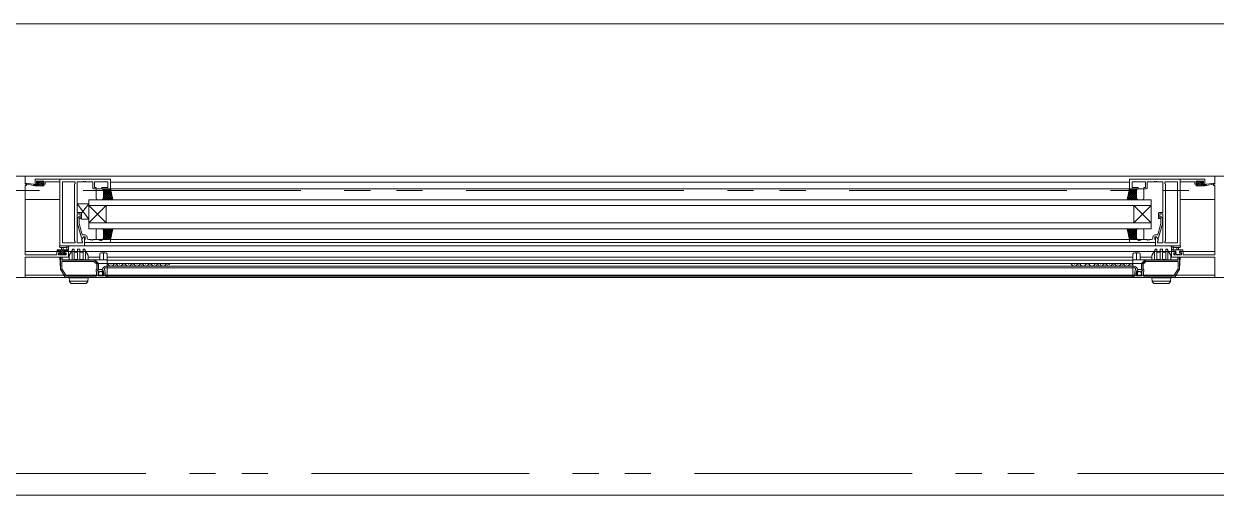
# Model space of a CAD drawing. Units: millimetres at full size. Extents: x -12803 to 120774, y -9413 to 101127.
# Drawn here: x 104524 to 105345, y 19586 to 19911 of the extents above; entities that cross this region are included whole.
import ezdxf

# ---------------------------------------------------------------- set-up
doc = ezdxf.new("R2010")
doc.units = ezdxf.units.MM
doc.header["$LTSCALE"] = 30
doc.linetypes.add('DOUBLE_CHAIN1', pattern=[8.8, 5, -1, 0.6, -0.6, 0.6, -1])
doc.layers.add('0-0_NoName', color=7, linetype='Continuous')
doc.layers.add('2-0_通芯', color=7, linetype='DOUBLE_CHAIN1', lineweight=15)
doc.layers.add('2-A_建具', color=7, linetype='Continuous', lineweight=15)

# ---------------------------------------------------------------- blocks, each defined once
blk = doc.blocks.new('グループ部品-732')
at = {"layer": '2-0_通芯'}
for p, q in [((75524.36, 19796.41), (120774.36, 19796.41)), ((74361.66, 19601.41), (120774.36, 19601.41))]:
    blk.add_line(p, q, dxfattribs=at)
at = {"layer": '2-A_建具'}
for p, q in [((105344.36, 19806.41), (104499.86, 19806.41)), ((104524.36, 19800.91), (104524.36, 19806.41)), ((104530.24, 19800.78), (104524.7, 19801.61)), ((104583.36, 19804.41), (104531.36, 19804.41)), ((104531.36, 19801.11), (104531.36, 19804.41)), ((104532.16, 19802.91), (104532.16, 19801.41)), ((104537.36, 19802.91), (104532.16, 19802.91)), ((104532.16, 19801.41), (104533.26, 19801.41)), ((104533.04, 19802.72), (104532.54, 19802.22)), ((104533.28, 19801.78), (104532.69, 19802.37)), ((104532.76, 19801.71), (104533.09, 19801.71)), ((104533.86, 19802.81), (104533.26, 19802.81)), ((104533.26, 19801.41), (104533.26, 19800.61)), ((104536.8, 19799.61), (104533.6, 19802.81)), ((104535.45, 19799.61), (104533.62, 19801.44)), ((104536.06, 19802.61), (104534.06, 19802.61)), ((104536.05, 19801.71), (104535.15, 19802.61)), ((104535.96, 19801.71), (104536.76, 19801.71)), ((104535.96, 19800.61), (104535.96, 19801.71)), ((104536.76, 19802.81), (104536.26, 19802.81)), ((104536.26, 19801.41), (104537.36, 19801.41)), ((104536.26, 19800.61), (104536.26, 19801.41)), ((104537.06, 19802.05), (104536.29, 19802.81)), ((104537.06, 19802.01), (104537.06, 19802.51)), ((104537.36, 19801.41), (104537.36, 19802.91)), ((104538.16, 19802.48), (104538.16, 19801.11)), ((104548.36, 19802.48), (104538.16, 19802.48)), ((104548.36, 19804.41), (104548.36, 19758.41)), ((104548.36, 19758.41), (104548.36, 19802.48)), ((104550.29, 19802.48), (104558.86, 19802.48)), ((104550.29, 19760.34), (104550.29, 19802.48)), ((104558.86, 19801.41), (104558.43, 19800.98)), ((104558.86, 19802.48), (104558.86, 19801.41)), ((104560.36, 19802.48), (104560.36, 19781.31)), ((104564.4, 19802.48), (104560.36, 19802.48)), ((104565.4, 19802.48), (104565.31, 19802.48)), ((104571.16, 19802.48), (104566.31, 19802.48)), ((104571.16, 19798.11), (104571.16, 19802.48)), ((104572.16, 19802.48), (104572.16, 19798.61)), ((104581.43, 19802.48), (104572.16, 19802.48)), ((104581.43, 19798.61), (104581.43, 19802.48)), ((104583.36, 19802.21), (104583.36, 19804.41)), ((104583.36, 19804.41), (104583.36, 19798.11)), ((104583.36, 19802.21), (104934.36, 19802.21)), ((104934.36, 19802.21), (105285.36, 19802.21)), ((105285.36, 19804.41), (105337.36, 19804.41)), ((105285.36, 19802.21), (105285.36, 19804.41)), ((105285.36, 19804.41), (105285.36, 19798.11)), ((105287.29, 19802.48), (105296.56, 19802.48)), ((105287.29, 19798.61), (105287.29, 19802.48)), ((105296.56, 19802.48), (105296.56, 19798.61)), ((105297.56, 19802.48), (105302.4, 19802.48)), ((105297.56, 19798.11), (105297.56, 19802.48)), ((105303.31, 19802.48), (105303.4, 19802.48)), ((105304.31, 19802.48), (105308.36, 19802.48)), ((105308.36, 19802.48), (105308.36, 19781.31)), ((105309.86, 19802.48), (105309.86, 19801.41)), ((105318.43, 19802.48), (105309.86, 19802.48)), ((105309.86, 19801.41), (105310.29, 19800.98)), ((105318.43, 19760.34), (105318.43, 19802.48)), ((105320.36, 19804.41), (105320.36, 19758.41)), ((105320.36, 19802.48), (105330.56, 19802.48)), ((105320.36, 19758.41), (105320.36, 19802.48)), ((105330.56, 19802.48), (105330.56, 19801.11)), ((105331.36, 19802.91), (105336.56, 19802.91)), ((105331.36, 19801.41), (105331.36, 19802.91)), ((105332.46, 19801.41), (105331.36, 19801.41)), ((105331.66, 19802.05), (105332.42, 19802.81)), ((105331.66, 19802.01), (105331.66, 19802.51)), ((105331.91, 19799.61), (105335.11, 19802.81)), ((105331.96, 19802.81), (105332.46, 19802.81)), ((105332.76, 19801.71), (105331.96, 19801.71)), ((105332.46, 19800.61), (105332.46, 19801.41)), ((105332.66, 19802.61), (105334.66, 19802.61)), ((105332.67, 19801.71), (105333.57, 19802.61)), ((105332.76, 19800.61), (105332.76, 19801.71)), ((105333.26, 19799.61), (105335.09, 19801.44)), ((105334.86, 19802.81), (105335.46, 19802.81)), ((105335.43, 19801.78), (105336.02, 19802.37)), ((105335.46, 19801.41), (105335.46, 19800.61)), ((105336.56, 19801.41), (105335.46, 19801.41)), ((105335.96, 19801.71), (105335.62, 19801.71)), ((105335.67, 19802.72), (105336.17, 19802.22)), ((105336.56, 19802.91), (105336.56, 19801.41)), ((105337.36, 19801.11), (105337.36, 19804.41)), ((105338.47, 19800.78), (105344.01, 19801.61)), ((105344.36, 19806.41), (105368.86, 19806.41)), ((105344.36, 19800.91), (105344.36, 19806.41)), ((104525.36, 19800.91), (104524.36, 19800.91)), ((104524.36, 19799.91), (104525.36, 19799.91)), ((104524.36, 19752.14), (104524.36, 19799.91)), ((104531.36, 19799.61), (104524.6, 19801.02)), ((104525.36, 19799.91), (104525.36, 19800.91)), ((104531.36, 19800.61), (104531.27, 19800.62)), ((104531.36, 19799.61), (104531.36, 19800.61)), ((104533.56, 19800.61), (104531.36, 19800.61)), ((104531.41, 19799.61), (104531.36, 19799.66)), ((104537.06, 19799.61), (104531.36, 19799.61)), ((104532.76, 19799.61), (104531.76, 19800.61)), ((104534.1, 19799.61), (104533.1, 19800.61)), ((104533.56, 19801.25), (104533.56, 19800.61)), ((104537.66, 19800.61), (104535.96, 19800.61)), ((104537.33, 19800.42), (104537.17, 19800.59)), ((104537.36, 19799.91), (104537.36, 19800.31)), ((104558.43, 19800.98), (104558.43, 19761.84)), ((104573.36, 19797.61), (104571.66, 19797.61)), ((104572.16, 19798.61), (104573.36, 19798.61)), ((104573.36, 19798.61), (104573.36, 19797.61)), ((104573.36, 19791.11), (104573.36, 19796.61)), ((104574.36, 19797.61), (104577.36, 19797.61)), ((104577.36, 19798.61), (104581.43, 19798.61)), ((104577.36, 19797.61), (104577.36, 19798.61)), ((104583.36, 19797.61), (104577.36, 19797.61)), ((104578.36, 19790.11), (104578.36, 19797.61)), ((104578.36, 19793.49), (104582.47, 19797.61)), ((104578.36, 19794.91), (104581.06, 19797.61)), ((104578.36, 19796.32), (104579.64, 19797.61)), ((104578.36, 19792.08), (104583.44, 19797.17)), ((104578.36, 19796.61), (104578.36, 19791.11)), ((104578.36, 19796.42), (104584.67, 19790.11)), ((104578.36, 19790.67), (104583.68, 19795.99)), ((104578.36, 19795.01), (104583.26, 19790.11)), ((104578.36, 19793.6), (104581.84, 19790.11)), ((104578.58, 19797.61), (104584.55, 19791.65)), ((104579.21, 19790.11), (104583.92, 19794.81)), ((104580, 19797.61), (104584.2, 19793.41)), ((104580.63, 19790.11), (104584.15, 19793.63)), ((104581.41, 19797.61), (104583.84, 19795.18)), ((104582.83, 19797.61), (104583.49, 19796.95)), ((104934.36, 19797.61), (104582.86, 19797.61)), ((104583.36, 19797.61), (104584.86, 19790.11)), ((105285.86, 19797.61), (104934.36, 19797.61)), ((105285.36, 19797.61), (105283.86, 19790.11)), ((105290.36, 19796.42), (105284.04, 19790.11)), ((105290.13, 19797.61), (105284.16, 19791.65)), ((105288.71, 19797.61), (105284.52, 19793.41)), ((105288.08, 19790.11), (105284.56, 19793.63)), ((105289.5, 19790.11), (105284.8, 19794.81)), ((105287.3, 19797.61), (105284.87, 19795.18)), ((105290.36, 19790.67), (105285.03, 19795.99)), ((105285.89, 19797.61), (105285.22, 19796.95)), ((105290.36, 19792.08), (105285.27, 19797.17)), ((105285.36, 19797.61), (105291.36, 19797.61)), ((105290.36, 19795.01), (105285.46, 19790.11)), ((105290.36, 19793.49), (105286.24, 19797.61)), ((105290.36, 19793.6), (105286.87, 19790.11)), ((105291.36, 19798.61), (105287.29, 19798.61)), ((105290.36, 19794.91), (105287.66, 19797.61)), ((105290.36, 19796.32), (105289.07, 19797.61)), ((105290.36, 19790.11), (105290.36, 19797.61)), ((105290.36, 19796.61), (105290.36, 19791.11)), ((105291.36, 19797.61), (105291.36, 19798.61)), ((105294.36, 19797.61), (105291.36, 19797.61)), ((105295.36, 19798.61), (105295.36, 19797.61)), ((105296.56, 19798.61), (105295.36, 19798.61)), ((105295.36, 19797.61), (105297.06, 19797.61)), ((105295.36, 19791.11), (105295.36, 19796.61)), ((105310.29, 19800.98), (105310.29, 19761.84)), ((105331.06, 19800.61), (105332.76, 19800.61)), ((105331.36, 19799.91), (105331.36, 19800.31)), ((105331.38, 19800.42), (105331.54, 19800.59)), ((105331.66, 19799.61), (105337.35, 19799.61)), ((105334.61, 19799.61), (105335.61, 19800.61)), ((105335.16, 19801.25), (105335.16, 19800.61)), ((105335.16, 19800.61), (105337.35, 19800.61)), ((105335.95, 19799.61), (105336.95, 19800.61)), ((105337.3, 19799.61), (105337.35, 19799.66)), ((105337.35, 19799.61), (105344.11, 19801.02)), ((105337.35, 19800.61), (105337.44, 19800.62)), ((105337.35, 19799.61), (105337.35, 19800.61)), ((105343.36, 19800.91), (105344.36, 19800.91)), ((105343.36, 19799.91), (105343.36, 19800.91)), ((105344.36, 19799.91), (105343.36, 19799.91)), ((105344.36, 19752.14), (105344.36, 19799.91)), ((104524.36, 19790.21), (104548.36, 19790.21)), ((104568.36, 19776.81), (104560.36, 19787.31)), ((104560.36, 19787.31), (104560.36, 19781.31)), ((104568.36, 19787.31), (104560.36, 19787.31)), ((104568.36, 19787.31), (104563.36, 19780.75)), ((104568.36, 19790.11), (104568.36, 19770.11)), ((104568.36, 19790.11), (105300.36, 19790.11)), ((104568.36, 19776.81), (104568.36, 19787.31)), ((104568.36, 19786.11), (105300.36, 19786.11)), ((104580.36, 19774.11), (104568.36, 19786.11)), ((104580.36, 19786.11), (104568.36, 19774.11)), ((104577.36, 19790.11), (104574.36, 19790.11)), ((104578.36, 19792.18), (104580.43, 19790.11)), ((104578.36, 19790.77), (104579.01, 19790.11)), ((104580.36, 19774.11), (104580.36, 19786.11)), ((104582.04, 19790.11), (104584.39, 19792.45)), ((104583.46, 19790.11), (104584.62, 19791.28)), ((105285.26, 19790.11), (105284.09, 19791.28)), ((105286.67, 19790.11), (105284.33, 19792.45)), ((105290.36, 19792.18), (105288.29, 19790.11)), ((105288.36, 19774.11), (105300.36, 19786.11)), ((105288.36, 19786.11), (105300.36, 19774.11)), ((105288.36, 19774.11), (105288.36, 19786.11)), ((105290.36, 19790.77), (105289.7, 19790.11)), ((105291.36, 19790.11), (105294.36, 19790.11)), ((105300.36, 19790.11), (105300.36, 19770.11)), ((105320.36, 19790.21), (105344.36, 19790.21)), ((104560.36, 19781.31), (104563.36, 19781.31)), ((104560.36, 19781.31), (104562.86, 19781.31)), ((104560.36, 19780.31), (104560.36, 19760.34)), ((104562.36, 19780.31), (104560.36, 19780.31)), ((104561.33, 19778.23), (104560.56, 19777.46)), ((104560.56, 19777.46), (104560.56, 19773.51)), ((104561.76, 19776.96), (104562.18, 19777.39)), ((104561.76, 19773.67), (104561.76, 19776.96)), ((104562.36, 19777.11), (104562.36, 19780.31)), ((104563.36, 19777.11), (104562.36, 19777.11)), ((104563.36, 19781.31), (104563.36, 19776.81)), ((104563.36, 19780.81), (104563.36, 19777.11)), ((104563.36, 19776.81), (104568.36, 19776.81)), ((105305.36, 19780.81), (105305.36, 19777.11)), ((105305.36, 19777.11), (105306.36, 19777.11)), ((105308.36, 19781.31), (105305.86, 19781.31)), ((105306.36, 19780.31), (105308.36, 19780.31)), ((105306.36, 19777.11), (105306.36, 19780.31)), ((105306.96, 19776.96), (105306.53, 19777.39)), ((105306.96, 19773.67), (105306.96, 19776.96)), ((105307.38, 19778.23), (105308.16, 19777.46)), ((105308.16, 19777.46), (105308.16, 19773.51)), ((105308.36, 19780.31), (105308.36, 19760.34)), ((104560.56, 19773.51), (104563.16, 19763.78)), ((104563.84, 19765.91), (104561.76, 19773.67)), ((105300.36, 19774.11), (104568.36, 19774.11)), ((104568.36, 19770.11), (105300.36, 19770.11)), ((104573.36, 19769.11), (104573.36, 19763.61)), ((104577.36, 19770.11), (104574.36, 19770.11)), ((104578.36, 19763.8), (104584.67, 19770.11)), ((104578.36, 19765.21), (104583.26, 19770.11)), ((104578.36, 19770.11), (104578.36, 19762.61)), ((104578.36, 19766.62), (104581.84, 19770.11)), ((104578.36, 19768.04), (104580.43, 19770.11)), ((104578.36, 19769.45), (104579.01, 19770.11)), ((104578.36, 19769.55), (104583.68, 19764.23)), ((104578.36, 19763.61), (104578.36, 19769.11)), ((104578.58, 19762.61), (104584.55, 19768.58)), ((104579.21, 19770.11), (104583.92, 19765.41)), ((104580.63, 19770.11), (104584.15, 19766.59)), ((104582.04, 19770.11), (104584.39, 19767.77)), ((104583.36, 19762.61), (104584.86, 19770.11)), ((104583.46, 19770.11), (104584.62, 19768.94)), ((105285.36, 19762.61), (105283.86, 19770.11)), ((105290.36, 19763.8), (105284.04, 19770.11)), ((105285.26, 19770.11), (105284.09, 19768.94)), ((105290.13, 19762.61), (105284.16, 19768.58)), ((105286.67, 19770.11), (105284.33, 19767.77)), ((105288.08, 19770.11), (105284.56, 19766.59)), ((105289.5, 19770.11), (105284.8, 19765.41)), ((105290.36, 19769.55), (105285.03, 19764.23)), ((105290.36, 19765.21), (105285.46, 19770.11)), ((105290.36, 19766.62), (105286.87, 19770.11)), ((105290.36, 19768.04), (105288.29, 19770.11)), ((105290.36, 19769.45), (105289.7, 19770.11)), ((105290.36, 19770.11), (105290.36, 19762.61)), ((105290.36, 19763.61), (105290.36, 19769.11)), ((105291.36, 19770.11), (105294.36, 19770.11)), ((105295.36, 19769.11), (105295.36, 19763.61)), ((105304.88, 19765.91), (105306.96, 19773.67)), ((105308.16, 19773.51), (105305.55, 19763.78)), ((104558.86, 19760.34), (104550.29, 19760.34)), ((104558.43, 19761.84), (104558.86, 19761.41)), ((104558.86, 19761.41), (104558.86, 19760.34)), ((104560.36, 19760.34), (104563.86, 19760.34)), ((104563.43, 19762.65), (104564.56, 19764.61)), ((104563.43, 19761.84), (104563.43, 19762.65)), ((104563.86, 19761.41), (104563.43, 19761.84)), ((104563.65, 19763.41), (104563.86, 19763.41)), ((104565.66, 19765.91), (104563.84, 19765.91)), ((104563.86, 19760.34), (104563.86, 19761.41)), ((104564.56, 19764.61), (104565.86, 19764.61)), ((104565.36, 19764.61), (104565.36, 19758.41)), ((104565.36, 19760.61), (105303.36, 19760.61)), ((104565.86, 19764.61), (104565.86, 19762.81)), ((104567.16, 19763.61), (104567.16, 19764.41)), ((104569.4, 19762.61), (104568.16, 19762.61)), ((104570.4, 19762.61), (104570.31, 19762.61)), ((104570.58, 19762.49), (104570.4, 19762.61)), ((104574.43, 19762.61), (104571.31, 19762.61)), ((104574.36, 19762.61), (104577.36, 19762.61)), ((104576.36, 19761.91), (104574.43, 19762.61)), ((104577.36, 19761.91), (104576.36, 19761.91)), ((104577.36, 19762.61), (104577.36, 19761.91)), ((105291.36, 19762.61), (104577.36, 19762.61)), ((104578.36, 19768.14), (104583.44, 19763.05)), ((104578.36, 19766.73), (104582.47, 19762.61)), ((104578.36, 19765.31), (104581.06, 19762.61)), ((104578.36, 19763.9), (104579.64, 19762.61)), ((104580, 19762.61), (104584.2, 19766.81)), ((104581.41, 19762.61), (104583.84, 19765.04)), ((104582.83, 19762.61), (104583.49, 19763.27)), ((104583.36, 19760.61), (104583.36, 19762.11)), ((105288.71, 19762.61), (105284.52, 19766.81)), ((105287.3, 19762.61), (105284.87, 19765.04)), ((105285.89, 19762.61), (105285.22, 19763.27)), ((105290.36, 19768.14), (105285.27, 19763.05)), ((105285.36, 19760.61), (105285.36, 19762.11)), ((105290.36, 19766.73), (105286.24, 19762.61)), ((105290.36, 19765.31), (105287.66, 19762.61)), ((105290.36, 19763.9), (105289.07, 19762.61)), ((105291.36, 19762.61), (105291.36, 19761.91)), ((105294.36, 19762.61), (105291.36, 19762.61)), ((105291.36, 19761.91), (105292.36, 19761.91)), ((105292.36, 19761.91), (105294.28, 19762.61)), ((105294.28, 19762.61), (105297.4, 19762.61)), ((105298.13, 19762.49), (105298.31, 19762.61)), ((105298.31, 19762.61), (105298.4, 19762.61)), ((105299.31, 19762.61), (105300.56, 19762.61)), ((105301.56, 19763.61), (105301.56, 19764.41)), ((105304.16, 19764.61), (105302.86, 19764.61)), ((105302.86, 19764.61), (105302.86, 19762.81)), ((105303.06, 19765.91), (105304.88, 19765.91)), ((105303.36, 19764.61), (105303.36, 19758.41)), ((105305.29, 19762.65), (105304.16, 19764.61)), ((105305.07, 19763.41), (105304.85, 19763.41)), ((105304.86, 19761.41), (105305.29, 19761.84)), ((105304.86, 19760.34), (105304.86, 19761.41)), ((105308.36, 19760.34), (105304.86, 19760.34)), ((105305.29, 19761.84), (105305.29, 19762.65)), ((105310.29, 19761.84), (105309.86, 19761.41)), ((105309.86, 19761.41), (105309.86, 19760.34)), ((105309.86, 19760.34), (105318.43, 19760.34)), ((104524.36, 19754.41), (104548.56, 19754.41)), ((104546.26, 19752.14), (104524.36, 19752.14)), ((104546.26, 19753.91), (104546.26, 19752.14)), ((104546.46, 19755.31), (104546.46, 19754.71)), ((104546.75, 19754.41), (104547.95, 19755.61)), ((104554.36, 19755.61), (104546.76, 19755.61)), ((104547.46, 19753.61), (104548.56, 19753.61)), ((104547.46, 19752.14), (104547.46, 19753.61)), ((104552.73, 19752.14), (104547.46, 19752.14)), ((104547.56, 19754.61), (104548.86, 19754.61)), ((104547.66, 19752.62), (104548.25, 19753.21)), ((104547.66, 19752.91), (104547.66, 19752.41)), ((104548.86, 19753.21), (104547.96, 19753.21)), ((104547.96, 19752.11), (104548.46, 19752.11)), ((104548.3, 19754.61), (104549.3, 19755.61)), ((104548.36, 19758.41), (104565.36, 19758.41)), ((104548.36, 19758.41), (104934.36, 19758.41)), ((104548.5, 19752.11), (104548.65, 19752.27)), ((104548.56, 19753.61), (104548.56, 19754.41)), ((104548.63, 19757.21), (104552.59, 19757.21)), ((104548.66, 19752.31), (104550.76, 19752.31)), ((104548.69, 19752.31), (104551.99, 19755.61)), ((104548.86, 19753.82), (104550.65, 19755.61)), ((104548.86, 19754.61), (104548.86, 19753.21)), ((104549.46, 19755.61), (104549.56, 19756.75)), ((104550.04, 19752.31), (104551.02, 19753.29)), ((104550.66, 19755.61), (104550.55, 19756.75)), ((104550.96, 19752.11), (104551.56, 19752.11)), ((104551.19, 19752.11), (104552.23, 19753.15)), ((104551.26, 19754.61), (104553.26, 19754.61)), ((104551.26, 19753.67), (104551.26, 19754.61)), ((104551.56, 19754.41), (105314.36, 19754.41)), ((104551.56, 19754.41), (104551.56, 19753.61)), ((104551.56, 19753.61), (104552.73, 19753.61)), ((104552.06, 19753.21), (104551.72, 19753.21)), ((104551.77, 19752.2), (104552.27, 19752.7)), ((104552.34, 19754.61), (104553.34, 19755.61)), ((104552.73, 19753.61), (104552.73, 19752.14)), ((104553.16, 19756.79), (104553.16, 19755.61)), ((104553.49, 19754.41), (104554.36, 19755.28)), ((104554.36, 19754.71), (104554.36, 19757.39)), ((104554.36, 19750.51), (104554.36, 19754.41)), ((104554.86, 19751.68), (104557.36, 19756.01)), ((104556.76, 19754.97), (104556.76, 19748.71)), ((104558.26, 19756.01), (104557.36, 19756.01)), ((104558.26, 19749.01), (104558.26, 19756.01)), ((104560.56, 19753.91), (104558.26, 19753.91)), ((104560.56, 19749.01), (104560.56, 19756.01)), ((104562.16, 19756.01), (104560.56, 19756.01)), ((104562.16, 19749.01), (104562.16, 19756.01)), ((104564.46, 19753.91), (104562.16, 19753.91)), ((104564.46, 19749.01), (104564.46, 19756.01)), ((104565.36, 19756.01), (104564.46, 19756.01)), ((104565.06, 19758.41), (104934.36, 19758.41)), ((104567.86, 19751.68), (104565.36, 19756.01)), ((104565.96, 19748.71), (104565.96, 19754.97)), ((104575.86, 19752.51), (104575.86, 19748.71)), ((104579.86, 19753.51), (104576.86, 19753.51)), ((104578.36, 19753.51), (104578.36, 19748.71)), ((104580.86, 19752.51), (104580.86, 19736.41)), ((104934.36, 19758.41), (105303.66, 19758.41)), ((105320.36, 19758.41), (104934.36, 19758.41)), ((105287.86, 19752.51), (105287.86, 19736.41)), ((105288.86, 19753.51), (105291.86, 19753.51)), ((105290.36, 19753.51), (105290.36, 19748.71)), ((105292.86, 19752.51), (105292.86, 19748.71)), ((105300.86, 19751.68), (105303.36, 19756.01)), ((105302.76, 19748.71), (105302.76, 19754.97)), ((105320.36, 19758.41), (105303.36, 19758.41)), ((105303.36, 19756.01), (105304.26, 19756.01)), ((105304.26, 19749.01), (105304.26, 19756.01)), ((105304.26, 19753.91), (105306.56, 19753.91)), ((105306.56, 19749.01), (105306.56, 19756.01)), ((105306.56, 19756.01), (105308.16, 19756.01)), ((105308.16, 19749.01), (105308.16, 19756.01)), ((105308.16, 19753.91), (105310.46, 19753.91)), ((105310.46, 19749.01), (105310.46, 19756.01)), ((105310.46, 19756.01), (105311.36, 19756.01)), ((105313.86, 19751.68), (105311.36, 19756.01)), ((105311.96, 19754.97), (105311.96, 19748.71)), ((105314.36, 19754.71), (105314.36, 19757.39)), ((105314.36, 19755.61), (105321.96, 19755.61)), ((105317.16, 19754.41), (105314.36, 19754.41)), ((105314.36, 19750.51), (105314.36, 19754.41)), ((105317.46, 19754.61), (105315.46, 19754.61)), ((105315.56, 19756.79), (105315.56, 19755.61)), ((105315.99, 19753.61), (105315.99, 19752.14)), ((105317.16, 19753.61), (105315.99, 19753.61)), ((105315.99, 19752.14), (105321.26, 19752.14)), ((105320.08, 19757.21), (105316.12, 19757.21)), ((105316.94, 19752.2), (105316.44, 19752.7)), ((105316.66, 19753.21), (105316.99, 19753.21)), ((105317.16, 19754.41), (105317.16, 19753.61)), ((105317.76, 19752.11), (105317.16, 19752.11)), ((105317.46, 19753.67), (105317.46, 19754.61)), ((105320.06, 19752.31), (105317.96, 19752.31)), ((105318.06, 19755.61), (105318.16, 19756.75)), ((105319.26, 19755.61), (105319.15, 19756.75)), ((105319.86, 19754.61), (105319.86, 19753.21)), ((105321.16, 19754.61), (105319.86, 19754.61)), ((105319.86, 19753.21), (105320.76, 19753.21)), ((105344.36, 19754.41), (105320.16, 19754.41)), ((105320.16, 19753.61), (105320.16, 19754.41)), ((105321.26, 19753.61), (105320.16, 19753.61)), ((105320.76, 19752.11), (105320.26, 19752.11)), ((105321.06, 19752.91), (105321.06, 19752.41)), ((105321.26, 19752.14), (105321.26, 19753.61)), ((105322.26, 19755.31), (105322.26, 19754.71)), ((105322.46, 19753.91), (105322.46, 19752.14)), ((105322.46, 19752.14), (105344.36, 19752.14)), ((104524.36, 19750.51), (104554.86, 19750.51)), ((104524.36, 19736.41), (104524.36, 19750.51)), ((104548.79, 19742.29), (104548.36, 19750.51)), ((104549.86, 19748.59), (104549.86, 19750.51)), ((104580.86, 19748.71), (104549.86, 19748.71)), ((104553.66, 19748.51), (104553.66, 19748.71)), ((104554.86, 19751.68), (104554.86, 19748.71)), ((104560.56, 19749.01), (104558.26, 19749.01)), ((104562.16, 19749.01), (104564.46, 19749.01)), ((104567.86, 19751.68), (104567.86, 19748.71)), ((104567.86, 19750.51), (104575.86, 19750.51)), ((104574.96, 19746.11), (105293.76, 19746.11)), ((105288.36, 19744.21), (104580.36, 19744.21)), ((104580.86, 19750.51), (105287.86, 19750.51)), ((104580.86, 19748.51), (105287.86, 19748.51)), ((104583.42, 19745.47), (104583.62, 19745.47)), ((104586.42, 19744.71), (104586.62, 19744.71)), ((104589.42, 19745.47), (104589.62, 19745.47)), ((104592.42, 19744.71), (104592.62, 19744.71)), ((104595.42, 19745.47), (104595.62, 19745.47)), ((104598.42, 19744.71), (104598.62, 19744.71)), ((104601.42, 19745.47), (104601.62, 19745.47)), ((104604.42, 19744.71), (104604.62, 19744.71)), ((104607.42, 19745.47), (104607.62, 19745.47)), ((104610.42, 19744.71), (104610.62, 19744.71)), ((104613.42, 19745.47), (104613.62, 19745.47)), ((104616.42, 19744.71), (104616.62, 19744.71)), ((104619.42, 19745.47), (104619.62, 19745.47)), ((104622.42, 19744.71), (104622.62, 19744.71)), ((105247.42, 19745.47), (105247.62, 19745.47)), ((105250.42, 19744.71), (105250.62, 19744.71)), ((105253.42, 19745.47), (105253.62, 19745.47)), ((105256.42, 19744.71), (105256.62, 19744.71)), ((105262.42, 19744.71), (105262.62, 19744.71)), ((105265.42, 19745.47), (105265.62, 19745.47)), ((105268.42, 19744.71), (105268.62, 19744.71)), ((105271.42, 19745.47), (105271.62, 19745.47)), ((105274.42, 19744.71), (105274.62, 19744.71)), ((105277.42, 19745.47), (105277.62, 19745.47)), ((105280.42, 19744.71), (105280.62, 19744.71)), ((105283.42, 19745.47), (105283.62, 19745.47)), ((105286.42, 19744.71), (105286.62, 19744.71)), ((105287.86, 19748.71), (105318.86, 19748.71)), ((105300.86, 19750.51), (105292.86, 19750.51)), ((105300.86, 19751.68), (105300.86, 19748.71)), ((105306.56, 19749.01), (105304.26, 19749.01)), ((105308.16, 19749.01), (105310.46, 19749.01)), ((105313.86, 19751.68), (105313.86, 19748.71)), ((105344.36, 19750.51), (105313.86, 19750.51)), ((105315.06, 19748.51), (105315.06, 19748.71)), ((105318.86, 19748.59), (105318.86, 19750.51)), ((105319.93, 19742.29), (105320.36, 19750.51)), ((105344.36, 19736.41), (105344.36, 19750.51)), ((104469.36, 19736.41), (105344.36, 19736.41)), ((104524.36, 19738.04), (105344.36, 19738.04)), ((104551.77, 19736.91), (104548.92, 19741.84)), ((105315.98, 19736.61), (104552.73, 19736.61)), ((104567.86, 19736.21), (104554.86, 19736.21)), ((104554.86, 19736.21), (104554.97, 19734)), ((104556.76, 19736.41), (104556.76, 19736.21)), ((104557.26, 19736.21), (104557.26, 19736.41)), ((104565.46, 19736.21), (104565.46, 19736.41)), ((104565.96, 19736.21), (104565.96, 19736.41)), ((104567.86, 19736.21), (104567.74, 19734)), ((104573.46, 19741.73), (104573.46, 19740.78)), ((104574.76, 19740.71), (104574.76, 19737.71)), ((104578.56, 19737.71), (104574.76, 19737.71)), ((104574.89, 19741.92), (104577.6, 19741.92)), ((104574.96, 19737.71), (104574.96, 19740.71)), ((104578.05, 19741.18), (104577.81, 19741.12)), ((104577.91, 19740.25), (104578.34, 19740.68)), ((104579.08, 19741.92), (104579.66, 19740.51)), ((105288.26, 19743.21), (104580.46, 19743.21)), ((105289.63, 19741.92), (105289.06, 19740.51)), ((105289.06, 19740.51), (105289.06, 19737.51)), ((105290.8, 19740.25), (105290.37, 19740.68)), ((105290.66, 19741.18), (105290.9, 19741.12)), ((105293.83, 19741.92), (105291.11, 19741.92)), ((105293.76, 19737.71), (105293.76, 19740.71)), ((105295.26, 19741.73), (105295.26, 19740.78)), ((105300.86, 19736.21), (105313.86, 19736.21)), ((105300.86, 19736.21), (105300.97, 19734)), ((105302.76, 19736.21), (105302.76, 19736.41)), ((105303.26, 19736.21), (105303.26, 19736.41)), ((105311.46, 19736.21), (105311.46, 19736.41)), ((105311.96, 19736.41), (105311.96, 19736.21)), ((105313.86, 19736.21), (105313.74, 19734)), ((105316.94, 19736.91), (105319.79, 19741.84)), ((105368.86, 19736.41), (105344.36, 19736.41)), ((104554.99, 19733.91), (104567.72, 19733.91)), ((104555.91, 19732.62), (104555.03, 19733.84)), ((104556.31, 19732.41), (104566.4, 19732.41)), ((104566.81, 19732.62), (104567.68, 19733.84)), ((105313.72, 19733.91), (105300.99, 19733.91)), ((105301.91, 19732.62), (105301.03, 19733.84)), ((105312.4, 19732.41), (105302.31, 19732.41)), ((105312.81, 19732.62), (105313.68, 19733.84)), ((107163.86, 19586.41), (104484.86, 19586.41))]:
    blk.add_line(p, q, dxfattribs=at)
for points in [[(104494.36, 19911.41), (107154.36, 19911.41), (107154.36, 19896.41)], [(104551.87, 19737.11), (104548.86, 19742.33), (104548.86, 19750.51)], [(104549.76, 19750.51), (104549.76, 19748.51), (104572.26, 19748.51), (104574.76, 19746.01), (104574.76, 19741.88), (104574.3, 19741.34)], [(104552.39, 19738.01), (104549.76, 19742.57), (104549.76, 19747.61), (104571.88, 19747.61), (104573.86, 19745.64), (104573.86, 19742.21), (104573.46, 19741.73)], [(104574.96, 19742.12), (104574.96, 19746.11), (104572.36, 19748.71)], [(105293.76, 19742.12), (105293.76, 19746.11), (105296.36, 19748.71)], [(105318.96, 19750.51), (105318.96, 19748.51), (105296.46, 19748.51), (105293.96, 19746.01), (105293.96, 19741.88), (105294.41, 19741.34)], [(105316.33, 19738.01), (105318.96, 19742.57), (105318.96, 19747.61), (105296.83, 19747.61), (105294.86, 19745.64), (105294.86, 19742.21), (105295.26, 19741.73)], [(105316.84, 19737.11), (105319.86, 19742.33), (105319.86, 19750.51)], [(104573.66, 19740.44), (104573.66, 19737.51), (104553.25, 19737.51)], [(104574.66, 19741.01), (104574.46, 19741.01), (104574.46, 19741.41), (104574.89, 19741.92)], [(104577.56, 19741.41), (104577.56, 19741.11), (104578.36, 19741.11), (104578.36, 19738.21)], [(104578.56, 19737.71), (104578.56, 19739.91), (104578.06, 19739.91)], [(104579.66, 19740.51), (104579.66, 19737.51), (105289.06, 19737.51)], [(105293.96, 19740.71), (105293.96, 19737.71), (105290.16, 19737.71), (105290.16, 19739.91), (105290.66, 19739.91)], [(105291.16, 19741.41), (105291.16, 19741.11), (105290.36, 19741.11), (105290.36, 19738.21)], [(105294.06, 19741.01), (105294.26, 19741.01), (105294.26, 19741.41), (105293.83, 19741.92)], [(105295.06, 19740.44), (105295.06, 19737.51), (105315.46, 19737.51)]]:
    blk.add_lwpolyline(points, dxfattribs=at)
for centre in [(104576.41, 19739.19), (105292.31, 19739.19)]:
    blk.add_circle(centre, 1.45, dxfattribs=at)
for centre, radius, start, end in [((104524.66, 19801.31), 0.3, 81.55064, 258.25019), ((104532.76, 19802.01), 0.3, 135, 270), ((104533.26, 19802.51), 0.3, 90, 135), ((104533.09, 19802.01), 0.3, 270, 326.94427), ((104533.56, 19801.71), 0.25, 303.05573, 146.94427), ((104533.86, 19801.25), 0.3, 123.05573, 180), ((104533.86, 19802.61), 0.2, 0, 90), ((104536.26, 19802.61), 0.2, 90, 180), ((104536.76, 19802.51), 0.3, 0, 90), ((104536.76, 19802.01), 0.3, 270, 359.99999), ((104564.4, 19802.68), 0.2, 270, 336.42182), ((104564.86, 19802.48), 0.3, 23.57818, 156.42182), ((104565.31, 19802.68), 0.2, 203.57818, 270), ((104565.4, 19802.68), 0.2, 270, 336.42182), ((104565.86, 19802.48), 0.3, 23.57818, 156.42182), ((104566.31, 19802.68), 0.2, 203.57818, 270), ((105302.4, 19802.68), 0.2, 270, 336.42182), ((105302.86, 19802.48), 0.3, 23.57818, 156.42182), ((105303.31, 19802.68), 0.2, 203.57818, 270), ((105303.4, 19802.68), 0.2, 270, 336.42182), ((105303.86, 19802.48), 0.3, 23.57818, 156.42182), ((105304.31, 19802.68), 0.2, 203.57818, 270), ((105331.96, 19802.51), 0.3, 90, 180), ((105331.96, 19802.01), 0.3, 180, 270), ((105332.46, 19802.61), 0.2, 0, 90), ((105334.86, 19802.61), 0.2, 90, 180), ((105335.16, 19801.71), 0.25, 33.05573, 236.94427), ((105334.86, 19801.25), 0.3, 0, 56.94427), ((105335.62, 19802.01), 0.3, 213.05573, 270), ((105335.46, 19802.51), 0.3, 45, 90), ((105335.96, 19802.01), 0.3, 270, 45), ((105344.05, 19801.31), 0.3, 281.74981, 98.44936), ((104530.2, 19800.49), 0.3, 21.55064, 81.55064), ((104530.76, 19800.71), 0.3, 201.55064, 320.80246), ((104531.22, 19800.33), 0.3, 80.80246, 140.80246), ((104531.86, 19801.11), 0.5, 180, 270), ((104537.06, 19800.31), 0.3, 0, 90), ((104537.06, 19799.91), 0.3, 270, 359.99999), ((104537.66, 19801.11), 0.5, 270, 0), ((104571.66, 19798.11), 0.5, 180, 270), ((104574.36, 19796.61), 1, 89.9999, 179.9999), ((104577.36, 19796.61), 1, 359.9999, 89.9999), ((104582.86, 19798.11), 0.5, 270, 0), ((105285.86, 19798.11), 0.5, 180, 270), ((105291.36, 19796.61), 1, 90.0001, 180.0001), ((105294.36, 19796.61), 1, 0.0001, 90.0001), ((105297.06, 19798.11), 0.5, 270, 0), ((105331.06, 19801.11), 0.5, 180, 270), ((105331.66, 19800.31), 0.3, 90, 180), ((105331.66, 19799.91), 0.3, 180, 270), ((105336.86, 19801.11), 0.5, 270, 0), ((105337.49, 19800.33), 0.3, 39.19754, 99.19754), ((105337.95, 19800.71), 0.3, 219.19754, 338.44936), ((105338.51, 19800.49), 0.3, 98.44936, 158.44936), ((104574.36, 19791.11), 1, 179.9999, 269.9999), ((104577.36, 19791.11), 1, 269.9999, 359.9999), ((105291.36, 19791.11), 1, 180.0001, 270.0001), ((105294.36, 19791.11), 1, 270.0001, 0.0001), ((104561.76, 19777.81), 0.6, 315, 135), ((104562.86, 19780.81), 0.5, 0, 90), ((105305.86, 19780.81), 0.5, 90, 180), ((105306.96, 19777.81), 0.6, 45, 225), ((104574.36, 19769.11), 1, 90.0001, 180.0001), ((104577.36, 19769.11), 1, 0.0001, 90.0001), ((105291.36, 19769.11), 1, 89.9999, 179.9999), ((105294.36, 19769.11), 1, 359.9999, 89.9999), ((104563.65, 19763.91), 0.5, 195, 270), ((104565.66, 19762.31), 0.3, 90, 180), ((104565.66, 19764.41), 1.5, 0, 90), ((104565.66, 19762.81), 0.2, 270, 0), ((104568.16, 19763.61), 1, 180, 270), ((104569.4, 19762.41), 0.2, 23.57818, 90), ((104569.86, 19762.61), 0.3, 203.57818, 336.42182), ((104570.31, 19762.41), 0.2, 90, 156.42182), ((104570.86, 19762.61), 0.3, 203.57818, 336.42182), ((104571.31, 19762.41), 0.2, 90, 156.42182), ((104574.36, 19763.61), 1, 180.0001, 270.0001), ((104577.36, 19763.61), 1, 270.0001, 0.0001), ((104582.86, 19762.11), 0.5, 0, 90), ((105285.86, 19762.11), 0.5, 90, 180), ((105291.36, 19763.61), 1, 179.9999, 269.9999), ((105294.36, 19763.61), 1, 269.9999, 359.9999), ((105297.4, 19762.41), 0.2, 23.57818, 90), ((105297.86, 19762.61), 0.3, 203.57818, 336.42182), ((105298.4, 19762.41), 0.2, 23.57818, 90), ((105298.86, 19762.61), 0.3, 203.57818, 336.42182), ((105299.31, 19762.41), 0.2, 90, 156.42182), ((105300.56, 19763.61), 1, 270, 0), ((105303.06, 19764.41), 1.5, 90, 180), ((105303.06, 19762.81), 0.2, 180, 270), ((105303.06, 19762.31), 0.3, 0, 90), ((105305.07, 19763.91), 0.5, 270, 345), ((104546.76, 19753.91), 0.5, 90, 180), ((104546.76, 19755.31), 0.3, 90, 180), ((104546.76, 19754.71), 0.3, 180, 270), ((104547.36, 19754.61), 0.2, 270, 359.99999), ((104547.96, 19752.91), 0.3, 90, 180), ((104547.96, 19752.41), 0.3, 180, 270), ((104548.63, 19757.81), 0.6, 89.95977, 269.95977), ((104548.46, 19752.31), 0.2, 270, 359.99999), ((104550.06, 19756.71), 0.5, 5.09207, 174.90793), ((104550.96, 19752.31), 0.2, 180, 270), ((104551.26, 19753.21), 0.25, 123.05573, 326.94427), ((104550.96, 19753.67), 0.3, 303.05573, 359.99999), ((104551.72, 19752.91), 0.3, 90, 146.94427), ((104551.56, 19752.41), 0.3, 270, 315), ((104552.06, 19752.91), 0.3, 315, 90), ((104552.59, 19757.51), 0.3, 269.95977, 340.81024), ((104553.16, 19757.31), 0.3, 300, 160.81024), ((104553.46, 19756.79), 0.3, 120, 180), ((104553.46, 19754.61), 0.2, 180, 270), ((104553.79, 19758.11), 0.3, 40.52878, 90), ((104554.25, 19758.5), 0.3, 220.52878, 280.52878), ((104554.06, 19754.71), 0.3, 270, 359.99999), ((104554.36, 19757.91), 0.3, 300, 100.52878), ((104554.66, 19757.39), 0.3, 120, 180), ((104576.86, 19752.51), 1, 90, 180), ((104579.86, 19752.51), 1, 0, 90), ((105288.86, 19752.51), 1, 90, 180), ((105291.86, 19752.51), 1, 0, 90), ((105314.36, 19757.91), 0.3, 79.47122, 240), ((105314.06, 19757.39), 0.3, 0, 60), ((105314.66, 19754.71), 0.3, 180, 270), ((105314.47, 19758.5), 0.3, 259.47122, 319.47122), ((105314.92, 19758.11), 0.3, 90, 139.47122), ((105315.56, 19757.31), 0.3, 19.18976, 240), ((105315.26, 19754.61), 0.2, 270, 359.99999), ((105315.26, 19756.79), 0.3, 0, 60), ((105316.12, 19757.51), 0.3, 199.18976, 270.04023), ((105316.66, 19752.91), 0.3, 90, 225), ((105317.16, 19752.41), 0.3, 225, 270), ((105316.99, 19752.91), 0.3, 33.05573, 90), ((105317.46, 19753.21), 0.25, 213.05573, 56.94427), ((105317.76, 19753.67), 0.3, 180, 236.94427), ((105317.76, 19752.31), 0.2, 270, 359.99999), ((105318.66, 19756.71), 0.5, 5.09207, 174.90793), ((105320.26, 19752.31), 0.2, 180, 270), ((105320.08, 19757.81), 0.6, 270.04023, 90.04023), ((105320.76, 19752.91), 0.3, 0, 90), ((105320.76, 19752.41), 0.3, 270, 359.99999), ((105321.36, 19754.61), 0.2, 180, 270), ((105321.96, 19755.31), 0.3, 0, 90), ((105321.96, 19754.71), 0.3, 270, 359.99999), ((105321.96, 19753.91), 0.5, 0, 90), ((104580.36, 19741.41), 2.8, 90, 180), ((104580.46, 19741.31), 2.9, 90, 180), ((104580.52, 19744.25), 1.72, 29.20254, 78.5883), ((104583.52, 19745.93), 1.72, 209.20254, 330.79746), ((104586.52, 19744.25), 1.72, 29.20254, 150.79746), ((104589.52, 19745.93), 1.72, 209.20254, 330.79746), ((104592.52, 19744.25), 1.72, 29.20254, 150.79746), ((104595.52, 19745.93), 1.72, 209.20254, 330.79746), ((104598.52, 19744.25), 1.72, 29.20254, 150.79746), ((104601.52, 19745.93), 1.72, 209.20254, 330.79746), ((104604.52, 19744.25), 1.72, 29.20254, 150.79746), ((104607.52, 19745.93), 1.72, 209.20254, 330.79746), ((104610.52, 19744.25), 1.72, 29.20254, 150.79746), ((104613.52, 19745.93), 1.72, 209.20254, 330.79746), ((104616.52, 19744.25), 1.72, 29.20254, 150.79746), ((104619.52, 19745.93), 1.72, 209.20254, 330.79746), ((104622.52, 19744.25), 1.72, 38.75888, 150.79746), ((105244.52, 19744.25), 1.72, 29.20254, 75.16435), ((105247.52, 19745.93), 1.72, 209.20254, 330.79746), ((105250.52, 19744.25), 1.72, 29.20254, 150.79746), ((105253.52, 19745.93), 1.72, 209.20254, 330.79746), ((105256.52, 19744.25), 1.72, 29.20254, 150.79746), ((105259.52, 19745.93), 1.72, 209.20254, 330.79746), ((105262.52, 19744.25), 1.72, 29.20254, 150.79746), ((105265.52, 19745.93), 1.72, 209.20254, 330.79746), ((105268.52, 19744.25), 1.72, 29.20254, 150.79746), ((105271.52, 19745.93), 1.72, 209.20254, 330.79746), ((105274.52, 19744.25), 1.72, 29.20254, 150.79746), ((105277.52, 19745.93), 1.72, 209.20254, 330.79746), ((105280.52, 19744.25), 1.72, 29.20254, 150.79746), ((105283.52, 19745.93), 1.72, 209.20254, 330.79746), ((105286.52, 19744.25), 1.72, 38.7592, 150.79746), ((105288.26, 19741.31), 2.9, 0, 90), ((105288.36, 19741.41), 2.8, 0, 90), ((104549.79, 19742.34), 1, 183, 210), ((104552.63, 19737.41), 1, 210, 270), ((104552.73, 19737.61), 1, 210, 270), ((104553.25, 19738.51), 1, 210, 270), ((104573.66, 19740.78), 0.2, 180, 240), ((104573.46, 19740.44), 0.2, 0, 60), ((104574.46, 19741.21), 0.2, 140, 270), ((104574.46, 19740.71), 0.3, 0, 90), ((104574.66, 19740.71), 0.3, 0, 90), ((104574.66, 19742.12), 0.3, 320, 359.99999), ((104577.76, 19741.31), 0.2, 180, 285), ((104578.06, 19740.11), 0.2, 135, 270), ((104577.86, 19738.21), 0.5, 270, 359.99999), ((104578.13, 19740.89), 0.3, 315, 105), ((104579.43, 19742.27), 0.5, 136.86773, 224.6572), ((104580.46, 19741.31), 1.9, 90, 136.86773), ((105288.26, 19741.31), 1.9, 43.13227, 90), ((105289.28, 19742.27), 0.5, 315.3428, 43.13227), ((105290.58, 19740.89), 0.3, 75, 225), ((105290.86, 19738.21), 0.5, 180, 270), ((105290.66, 19740.11), 0.2, 270, 45), ((105290.96, 19741.31), 0.2, 255, 0), ((105294.06, 19742.12), 0.3, 180, 220), ((105294.06, 19740.71), 0.3, 90, 180), ((105294.26, 19740.71), 0.3, 90, 180), ((105294.26, 19741.21), 0.2, 270, 40), ((105295.26, 19740.44), 0.2, 120, 180), ((105295.06, 19740.78), 0.2, 300, 0), ((105315.46, 19738.51), 1, 270, 330), ((105315.98, 19737.61), 1, 270, 330), ((105316.08, 19737.41), 1, 270, 330), ((105318.93, 19742.34), 1, 330, 357), ((104555.27, 19734.01), 0.3, 183, 215.71895), ((104556.31, 19732.91), 0.5, 215.71895, 270), ((104566.4, 19732.91), 0.5, 270, 324.28105), ((104567.44, 19734.01), 0.3, 324.28105, 357), ((105301.27, 19734.01), 0.3, 183, 215.71895), ((105302.31, 19732.91), 0.5, 215.71895, 270), ((105312.4, 19732.91), 0.5, 270, 324.28105), ((105313.44, 19734.01), 0.3, 324.28105, 357)]:
    blk.add_arc(centre, radius, start, end, dxfattribs=at)
blk = doc.blocks.new('グループ部品-763')
at = {"layer": '2-0_通芯'}
blk.add_line((75524.36, 19796.41), (120774.36, 19796.41), dxfattribs=at)

msp = doc.modelspace()

# ---------------------------------------------------------------- block references
at = {"layer": '0-0_NoName'}
for name in ['グループ部品-732', 'グループ部品-763']:
    msp.add_blockref(name, (0, 0), dxfattribs=at)

doc.saveas('drawing.dxf')
